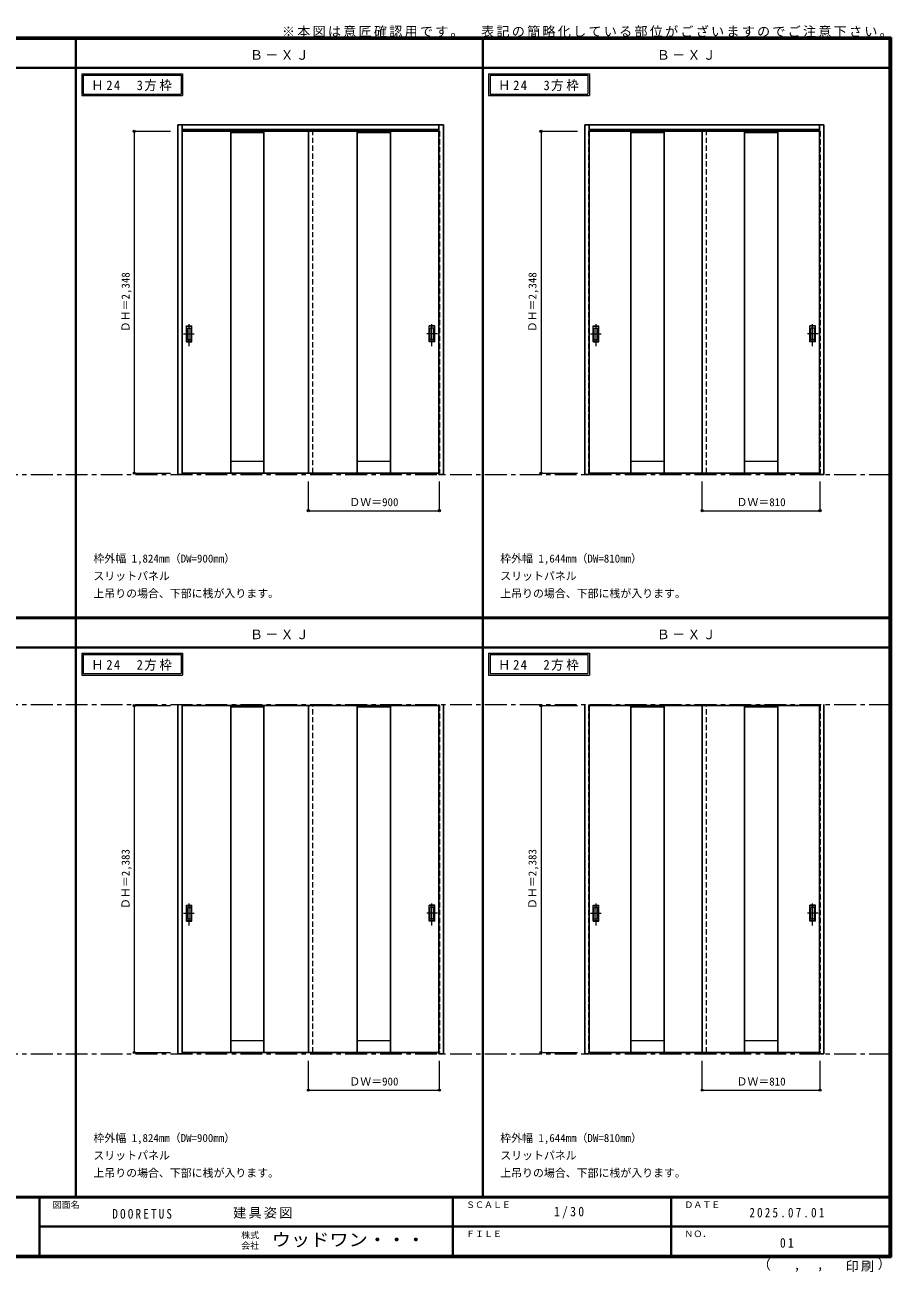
# Model space of a CAD drawing. Units: millimetres, scale not verified. Extents: x -6000 to 5700, y -4307 to 4260.
# Drawn here: x -250 to 5700, y -4307 to 4260 of the extents above; entities that cross this region are included whole.
import ezdxf
from ezdxf.enums import TextEntityAlignment as Align

# ---------------------------------------------------------------- set-up
doc = ezdxf.new("R2010")
doc.units = ezdxf.units.MM
doc.header["$LTSCALE"] = 30
doc.header["$PDMODE"] = 32
doc.header["$PDSIZE"] = 15
doc.linetypes.add('CHAIN1', pattern=[8, 5, -1, 1, -1])
doc.linetypes.add('DASHED1', pattern=[1.8, 1.2, -0.6])
for name, color, linetype, lineweight in [('0-1_通り芯', 7, 'CHAIN1', 18), ('0-2_扉', 4, 'DASHED1', 9), ('0-3_仕上げ', 7, 'Continuous', 18), ('0-4_枠', 3, 'Continuous', 25), ('0-6_引手', 7, 'Continuous', 18), ('0-A_文字', 7, 'Continuous', 18), ('0-B_寸法', 4, 'Continuous', 9), ('F-1_枠', 6, 'Continuous', 40)]:
    doc.layers.add(name, color=color, linetype=linetype, lineweight=lineweight)
doc.layers.add('F-A_文字', color=7, linetype='Continuous')
doc.styles.add('ＭＳ ゴシック', font='')
doc.styles.get('ＭＳ ゴシック').set_extended_font_data('MS Gothic')

msp = doc.modelspace()

# ---------------------------------------------------------------- linework, layer by layer
at = {"layer": '0-1_通り芯'}
for p, q in [((-5490, 1173), (5690, 1173)), ((-5490, -407.5), (5690, -407.5)), ((-5490, -2807.5), (5690, -2807.5))]:
    msp.add_line(p, q, dxfattribs=at)
at = {"layer": '0-2_扉'}
for p, q in [((830, 3529.5), (827, 3529.5)), ((827, 3529.5), (827, 1181.5)), ((1727, 1181.5), (1727, 3529.5)), ((2594, 3529.5), (2597, 3529.5)), ((2597, 3529.5), (2597, 1181.5)), ((3625, 3529.5), (3622, 3529.5)), ((4432, 1181.5), (4432, 3529.5)), ((5209, 3529.5), (5212, 3529.5)), ((827, 1181.5), (830, 1181.5)), ((2597, 1181.5), (2594, 1181.5)), ((830, -415.5), (827, -415.5)), ((827, -415.5), (827, -2798.5)), ((1727, -2798.5), (1727, -415.5)), ((2594, -415.5), (2597, -415.5)), ((2597, -415.5), (2597, -2798.5)), ((3625, -415.5), (3622, -415.5)), ((3622, -415.5), (3622, -2798.5)), ((4432, -2798.5), (4432, -415.5)), ((5209, -415.5), (5212, -415.5)), ((5212, -415.5), (5212, -2798.5)), ((827, -2798.5), (830, -2798.5)), ((2597, -2798.5), (2594, -2798.5)), ((3622, -2798.5), (3625, -2798.5)), ((5212, -2798.5), (5209, -2798.5))]:
    msp.add_line(p, q, dxfattribs=at)
at = {"layer": '0-2_扉', "color": 3, "linetype": 'Continuous', "lineweight": 25}
for p, q in [((2594, 3529.5), (830, 3529.5)), ((1697, 1181.5), (1697, 3529.5)), ((5209, 3529.5), (3625, 3529.5)), ((4402, 1181.5), (4402, 3529.5)), ((830, 1181.5), (2594, 1181.5)), ((3625, 1181.5), (5209, 1181.5)), ((2594, -415.5), (830, -415.5)), ((1697, -2798.5), (1697, -415.5)), ((5209, -415.5), (3625, -415.5)), ((4402, -2798.5), (4402, -415.5)), ((830, -2798.5), (2594, -2798.5)), ((3625, -2798.5), (5209, -2798.5))]:
    msp.add_line(p, q, dxfattribs=at)
at = {"layer": '0-2_扉'}
for points in [[(3622, 3529.5), (3622, 1181.5), (3625, 1181.5)], [(5212, 3529.5), (5212, 1181.5), (5209, 1181.5)]]:
    msp.add_lwpolyline(points, dxfattribs=at)
at = {"layer": '0-3_仕上げ', "color": 3, "lineweight": 25}
for p, q in [((1163, 3529.5), (1163, 1181.5)), ((1391, 3529.5), (1391, 1181.5)), ((2033, 3529.5), (2033, 1181.5)), ((2261, 3529.5), (2261, 1181.5)), ((3913, 3529.5), (3913, 1181.5)), ((4141, 3529.5), (4141, 1181.5)), ((4693, 3529.5), (4693, 1181.5)), ((4921, 3529.5), (4921, 1181.5)), ((1163, -415.5), (1163, -2798.5)), ((1391, -415.5), (1391, -2798.5)), ((2033, -415.5), (2033, -2798.5)), ((2261, -415.5), (2261, -2798.5)), ((3913, -415.5), (3913, -2798.5)), ((4141, -415.5), (4141, -2798.5)), ((4693, -415.5), (4693, -2798.5)), ((4921, -415.5), (4921, -2798.5))]:
    msp.add_line(p, q, dxfattribs=at)
at = {"layer": '0-3_仕上げ'}
for p, q in [((1163, 3521.5), (1391, 3521.5)), ((2033, 3521.5), (2261, 3521.5)), ((3913, 3521.5), (4141, 3521.5)), ((4693, 3521.5), (4921, 3521.5)), ((1391, 1261.5), (1163, 1261.5)), ((2261, 1261.5), (2033, 1261.5)), ((4141, 1261.5), (3913, 1261.5)), ((4921, 1261.5), (4693, 1261.5)), ((1163, -423.5), (1391, -423.5)), ((2033, -423.5), (2261, -423.5)), ((3913, -423.5), (4141, -423.5)), ((4693, -423.5), (4921, -423.5)), ((1391, -2718.5), (1163, -2718.5)), ((2261, -2718.5), (2033, -2718.5)), ((4141, -2718.5), (3913, -2718.5)), ((4921, -2718.5), (4693, -2718.5))]:
    msp.add_line(p, q, dxfattribs=at)
at = {"layer": '0-4_枠'}
for p, q in [((800, 3573), (2624, 3573)), ((800, 1173), (800, 3573)), ((830, 1173), (830, 3573)), ((830, 3543), (2594, 3543)), ((2594, 1182.04), (2594, 3573)), ((2624, 1173), (2624, 3573)), ((3595, 3573), (5239, 3573)), ((3595, 1173), (3595, 3573)), ((3625, 1173), (3625, 3573)), ((3625, 3543), (5209, 3543)), ((5209, 1182.04), (5209, 3573)), ((5239, 1173), (5239, 3573)), ((830, 1173), (800, 1173)), ((2594, 1181.7), (2594, 1182.04)), ((3625, 1173), (3595, 1173)), ((5209, 1181.7), (5209, 1182.04)), ((800, -2807.5), (800, -407.5)), ((830, -2807.5), (830, -407.5)), ((2594, -2797.96), (2594, -407.5)), ((2624, -2807.5), (2624, -407.5)), ((3595, -2807.5), (3595, -407.5)), ((3625, -2807.5), (3625, -407.5)), ((5209, -2797.96), (5209, -407.5)), ((5239, -2807.5), (5239, -407.5)), ((830, -2807.5), (800, -2807.5)), ((2594, -2798.3), (2594, -2797.96)), ((3625, -2807.5), (3595, -2807.5)), ((5209, -2798.3), (5209, -2797.96))]:
    msp.add_line(p, q, dxfattribs=at)
for points in [[(2624, 1173), (2594, 1173), (2594, 1181.7)], [(5239, 1173), (5209, 1173), (5209, 1181.7)], [(2624, -2807.5), (2594, -2807.5), (2594, -2798.3)], [(5239, -2807.5), (5209, -2807.5), (5209, -2798.3)]]:
    msp.add_lwpolyline(points, dxfattribs=at)
at = {"layer": '0-6_引手'}
for p, q in [((859, 2194), (897, 2194)), ((859, 2084), (859, 2194)), ((865.5, 2178), (890.5, 2178)), ((865.5, 2100), (865.5, 2178)), ((890.5, 2100), (890.5, 2178)), ((897, 2084), (897, 2194)), ((2565, 2194), (2527, 2194)), ((2527, 2084), (2527, 2194)), ((2558.5, 2178), (2533.5, 2178)), ((2533.5, 2100), (2533.5, 2178)), ((2558.5, 2100), (2558.5, 2178)), ((2565, 2084), (2565, 2194)), ((3654, 2194), (3692, 2194)), ((3654, 2084), (3654, 2194)), ((3660.5, 2178), (3685.5, 2178)), ((3660.5, 2100), (3660.5, 2178)), ((3685.5, 2100), (3685.5, 2178)), ((3692, 2084), (3692, 2194)), ((5180, 2194), (5142, 2194)), ((5142, 2084), (5142, 2194)), ((5173.5, 2178), (5148.5, 2178)), ((5148.5, 2100), (5148.5, 2178)), ((5173.5, 2100), (5173.5, 2178)), ((5180, 2084), (5180, 2194)), ((859, 2084), (897, 2084)), ((865.5, 2100), (890.5, 2100)), ((2565, 2084), (2527, 2084)), ((2558.5, 2100), (2533.5, 2100)), ((3654, 2084), (3692, 2084)), ((3660.5, 2100), (3685.5, 2100)), ((5180, 2084), (5142, 2084)), ((5173.5, 2100), (5148.5, 2100)), ((859, -1786), (897, -1786)), ((859, -1896), (859, -1786)), ((897, -1896), (897, -1786)), ((2565, -1786), (2527, -1786)), ((2527, -1896), (2527, -1786)), ((2565, -1896), (2565, -1786)), ((3654, -1786), (3692, -1786)), ((3654, -1896), (3654, -1786)), ((3692, -1896), (3692, -1786)), ((5180, -1786), (5142, -1786)), ((5142, -1896), (5142, -1786)), ((5180, -1896), (5180, -1786)), ((865.5, -1802), (890.5, -1802)), ((865.5, -1880), (865.5, -1802)), ((865.5, -1880), (890.5, -1880)), ((890.5, -1880), (890.5, -1802)), ((2558.5, -1802), (2533.5, -1802)), ((2533.5, -1880), (2533.5, -1802)), ((2558.5, -1880), (2533.5, -1880)), ((2558.5, -1880), (2558.5, -1802)), ((3660.5, -1802), (3685.5, -1802)), ((3660.5, -1880), (3660.5, -1802)), ((3660.5, -1880), (3685.5, -1880)), ((3685.5, -1880), (3685.5, -1802)), ((5173.5, -1802), (5148.5, -1802)), ((5148.5, -1880), (5148.5, -1802)), ((5173.5, -1880), (5148.5, -1880)), ((5173.5, -1880), (5173.5, -1802)), ((859, -1896), (897, -1896)), ((2565, -1896), (2527, -1896)), ((3654, -1896), (3692, -1896)), ((5180, -1896), (5142, -1896))]:
    msp.add_line(p, q, dxfattribs=at)
at = {"layer": '0-6_引手', "linetype": 'CHAIN1'}
for p, q in [((878, 2053.77), (878, 2224.62)), ((2546, 2053.77), (2546, 2224.62)), ((3673, 2053.77), (3673, 2224.62)), ((5161, 2053.77), (5161, 2224.62)), ((839.93, 2139), (912.44, 2139)), ((2584.07, 2139), (2511.56, 2139)), ((3634.93, 2139), (3707.43, 2139)), ((5199.07, 2139), (5126.56, 2139)), ((878, -1926.23), (878, -1755.38)), ((2546, -1926.23), (2546, -1755.38)), ((3673, -1926.23), (3673, -1755.38)), ((5161, -1926.23), (5161, -1755.38)), ((839.93, -1841), (912.44, -1841)), ((2584.07, -1841), (2511.56, -1841)), ((3634.93, -1841), (3707.43, -1841)), ((5199.07, -1841), (5126.56, -1841))]:
    msp.add_line(p, q, dxfattribs=at)
at = {"layer": '0-6_引手', "linetype": 'DASHED1'}
for p, q in [((894, 2088), (894, 2190)), ((2530, 2088), (2530, 2190)), ((3689, 2088), (3689, 2190)), ((5145, 2088), (5145, 2190)), ((862, 2088), (894, 2088)), ((2562, 2088), (2530, 2088)), ((3657, 2088), (3689, 2088)), ((5177, 2088), (5145, 2088)), ((894, -1892), (894, -1790)), ((2530, -1892), (2530, -1790)), ((3689, -1892), (3689, -1790)), ((5145, -1892), (5145, -1790)), ((862, -1892), (894, -1892)), ((2562, -1892), (2530, -1892)), ((3657, -1892), (3689, -1892)), ((5177, -1892), (5145, -1892))]:
    msp.add_line(p, q, dxfattribs=at)
for points in [[(862, 2088), (862, 2190), (894, 2190)], [(2562, 2088), (2562, 2190), (2530, 2190)], [(3657, 2088), (3657, 2190), (3689, 2190)], [(5177, 2088), (5177, 2190), (5145, 2190)], [(862, -1892), (862, -1790), (894, -1790)], [(2562, -1892), (2562, -1790), (2530, -1790)], [(3657, -1892), (3657, -1790), (3689, -1790)], [(5177, -1892), (5177, -1790), (5145, -1790)]]:
    msp.add_lwpolyline(points, dxfattribs=at)
at = {"layer": '0-A_文字'}
for p, q in [((140, 3925), (140, 3775)), ((150, 3915), (150, 3785)), ((150, 3915), (822.62, 3915)), ((822.62, 3915), (822.62, 3785)), ((2935, 3925), (2935, 3775)), ((2945, 3915), (2945, 3785)), ((2945, 3915), (3617.62, 3915)), ((3617.62, 3915), (3617.62, 3785)), ((140, 3775), (832.62, 3775)), ((150, 3785), (822.62, 3785)), ((2935, 3775), (3627.62, 3775)), ((2945, 3785), (3617.62, 3785)), ((140, -55.5), (140, -205.5)), ((150, -65.5), (150, -195.5)), ((150, -65.5), (822.62, -65.5)), ((822.62, -65.5), (822.62, -195.5)), ((2935, -55.5), (2935, -205.5)), ((2945, -65.5), (2945, -195.5)), ((2945, -65.5), (3617.62, -65.5)), ((3617.62, -65.5), (3617.62, -195.5)), ((140, -205.5), (832.62, -205.5)), ((150, -195.5), (822.62, -195.5)), ((2935, -205.5), (3627.62, -205.5)), ((2945, -195.5), (3617.62, -195.5))]:
    msp.add_line(p, q, dxfattribs=at)
for points in [[(140, 3925), (832.62, 3925), (832.62, 3775)], [(2935, 3925), (3627.62, 3925), (3627.62, 3775)], [(140, -55.5), (832.62, -55.5), (832.62, -205.5)], [(2935, -55.5), (3627.62, -55.5), (3627.62, -205.5)]]:
    msp.add_lwpolyline(points, dxfattribs=at)
at = {"layer": '0-B_寸法'}
for p, q in [((500, 3529.5), (750, 3529.5)), ((500, 3529.5), (500, 1181.5)), ((3295, 3529.5), (3545, 3529.5)), ((3295, 3529.5), (3295, 1181.5)), ((500, 1181.5), (750, 1181.5)), ((1697, 923), (1697, 1123)), ((2597, 923), (2597, 1123)), ((3295, 1181.5), (3545, 1181.5)), ((4402, 923), (4402, 1123)), ((5212, 923), (5212, 1123)), ((1697, 923), (2597, 923)), ((4402, 923), (5212, 923)), ((500, -415.5), (750, -415.5)), ((500, -415.5), (500, -2798.5)), ((3295, -415.5), (3545, -415.5)), ((3295, -415.5), (3295, -2798.5)), ((500, -2798.5), (750, -2798.5)), ((3295, -2798.5), (3545, -2798.5)), ((1697, -3057), (1697, -2857)), ((2597, -3057), (2597, -2857)), ((4402, -3057), (4402, -2857)), ((5212, -3057), (5212, -2857)), ((1697, -3057), (2597, -3057)), ((4402, -3057), (5212, -3057))]:
    msp.add_line(p, q, dxfattribs=at)
at = {"layer": '0-B_寸法', "color": 7}
for p in [(500, 3529.5), (3295, 3529.5), (500, 1181.5), (3295, 1181.5), (1697, 923), (2597, 923), (4402, 923), (5212, 923), (500, -415.5), (3295, -415.5), (500, -2798.5), (3295, -2798.5), (1697, -3057), (2597, -3057), (4402, -3057), (5212, -3057)]:
    msp.add_point(p, dxfattribs=at)
at = {"layer": 'F-1_枠'}
for p, q in [((-6000, 4175), (5700, 4175)), ((-6000, 4170), (5700, 4170)), ((-6000, 4165), (5700, 4165)), ((100, -3790), (100, 4175)), ((2895, -3790), (2895, 4175)), ((5690, 4175), (5690, -4205)), ((5695, 4175), (5695, -4205)), ((5700, 4175), (5700, -4205)), ((-6000, 3965), (5700, 3965)), ((-6000, 190.5), (5700, 190.5)), ((-6000, 187.5), (5700, 187.5)), ((-6000, 184.5), (5700, 184.5)), ((-6000, -15.5), (5700, -15.5)), ((5700, -3790), (-6000, -3790)), ((5700, -3795), (-6000, -3795)), ((-150, -3795), (-150, -4195)), ((2690, -3795), (2690, -4195)), ((4190, -3795), (4190, -4195)), ((-150, -3995), (5690, -3995.01)), ((5700, -4195), (-6000, -4195)), ((5700, -4200), (-6000, -4200)), ((5700, -4205), (-6000, -4205))]:
    msp.add_line(p, q, dxfattribs=at)

# ---------------------------------------------------------------- texts
at = {"layer": '0-A_文字', "style": 'ＭＳ ゴシック'}
for s, p in [('枠外幅 1,824mm（DW=900mm）', (220, 550.5)), ('枠外幅 1,644mm（DW=810mm）', (3015, 550.5)), ('スリットパネル', (220, 430.5)), ('スリットパネル', (3015, 430.5)), ('上吊りの場合、下部に桟が入ります。', (220, 310.5)), ('上吊りの場合、下部に桟が入ります。', (3015, 310.5)), ('枠外幅 1,824mm（DW=900mm）', (220, -3430)), ('枠外幅 1,644mm（DW=810mm）', (3015, -3430)), ('スリットパネル', (220, -3550)), ('スリットパネル', (3015, -3550)), ('上吊りの場合、下部に桟が入ります。', (220, -3670)), ('上吊りの場合、下部に桟が入ります。', (3015, -3670))]:
    msp.add_text(s, height=54.99, dxfattribs=at).set_placement(p, align=Align.BOTTOM_LEFT)
at = {"layer": '0-A_文字', "char_height": 65.98, "attachment_point": 7, "style": 'ＭＳ ゴシック'}
for s, insert in [('\\T1.17;※本図は意匠確認用です。\u3000表記の簡略化している部位がございますのでご注意下さい。', (1515, 4175)), ('\\T1.17;Ｂ－ＸＪ', (1295, 4020)), ('\\T1.17;Ｂ－ＸＪ', (4090, 4020)), ('\\T1.22;\\W0.95;Ｈ24\u30003方枠', (204.66, 3805)), ('\\T1.22;\\W0.95;Ｈ24\u30003方枠', (2999.66, 3805)), ('\\T1.17;Ｂ－ＸＪ', (1295, 39.5)), ('\\T1.17;Ｂ－ＸＪ', (4090, 39.5)), ('\\T1.22;\\W0.95;Ｈ24\u30002方枠', (204.66, -175.5)), ('\\T1.22;\\W0.95;Ｈ24\u30002方枠', (2999.66, -175.5))]:
    msp.add_mtext(s, dxfattribs=dict(at, insert=insert))
at = {"layer": '0-B_寸法', "color": 7, "style": 'ＭＳ ゴシック'}
for s, p in [('ＤＨ＝2,348', (485, 2149.25)), ('ＤＨ＝2,348', (3280, 2149.25)), ('ＤＨ＝2,383', (485, -1813.25)), ('ＤＨ＝2,383', (3280, -1813.25))]:
    msp.add_text(s, height=54.99, rotation=90, dxfattribs=at).set_placement(p, align=Align.BOTTOM_LEFT)
for s, p in [('ＤＷ＝900', (1978.25, 938)), ('ＤＷ＝810', (4638.25, 938)), ('ＤＷ＝900', (1978.25, -3042)), ('ＤＷ＝810', (4638.25, -3042))]:
    msp.add_text(s, height=54.99, dxfattribs=at).set_placement(p, align=Align.BOTTOM_LEFT)
at = {"layer": 'F-A_文字', "style": 'ＭＳ ゴシック'}
for s, height, p in [('図面名', 43.99, (-60, -3880)), ('ＳＣＡＬＥ', 43.99, (2780, -3880)), ('ＤＡＴＥ', 43.99, (4280, -3880)), ('株式', 43.99, (1235, -4089)), ('ＦＩＬＥ', 43.99, (2780, -4080)), ('ＮＯ．', 43.99, (4280, -4080)), ('会社', 43.99, (1235, -4161)), ('（', 65.98, (4784.03, -4308.31)), (',', 65.98, (5031.28, -4308.31)), (',', 65.98, (5190.2, -4305.53)), ('）', 65.98, (5608.4, -4304.13))]:
    msp.add_text(s, height=height, dxfattribs=at).set_placement(p, align=Align.BOTTOM_LEFT)
at = {"layer": 'F-A_文字', "style": 'ＭＳ ゴシック', "width": 1.1}
msp.add_text('ウッドワン・・・', height=87.98, dxfattribs=at).set_placement((1445, -4155), align=Align.BOTTOM_LEFT)
at = {"layer": 'F-A_文字', "char_height": 65.98, "attachment_point": 7, "style": 'ＭＳ ゴシック'}
for s, insert in [('\\T1.38;\\W0.9;1/30', (3383.75, -3940)), ('\\T1.39;\\W0.85;DOORETUS', (350, -3940.79)), ('\\T1.17;建具姿図', (1180.42, -3940)), ('\\T1.39;\\W0.85;2025.07.01', (4726.25, -3932.5)), ('\\T1.36;\\W0.9;01', (4936.25, -4140)), ('\\T1.17;印刷', (5388.15, -4306.92))]:
    msp.add_mtext(s, dxfattribs=dict(at, insert=insert))

doc.saveas('drawing.dxf')
